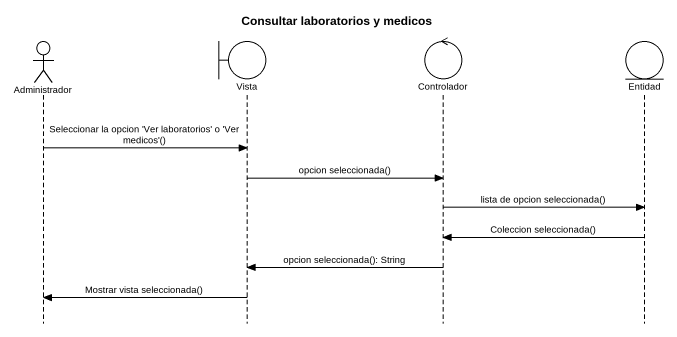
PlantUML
@startuml
title Consultar laboratorios y medicos
hide footbox
actor Administrador
boundary Vista
control Controlador
entity Entidad

Administrador -> Vista : Seleccionar la opcion 'Ver laboratorios' o 'Ver medicos'()
Vista -> Controlador : opcion seleccionada()
Controlador -> Entidad : lista de opcion seleccionada()
Entidad -> Controlador : Coleccion seleccionada()
Controlador -> Vista : opcion seleccionada(): String
Vista -> Administrador : Mostrar vista seleccionada()
@enduml
